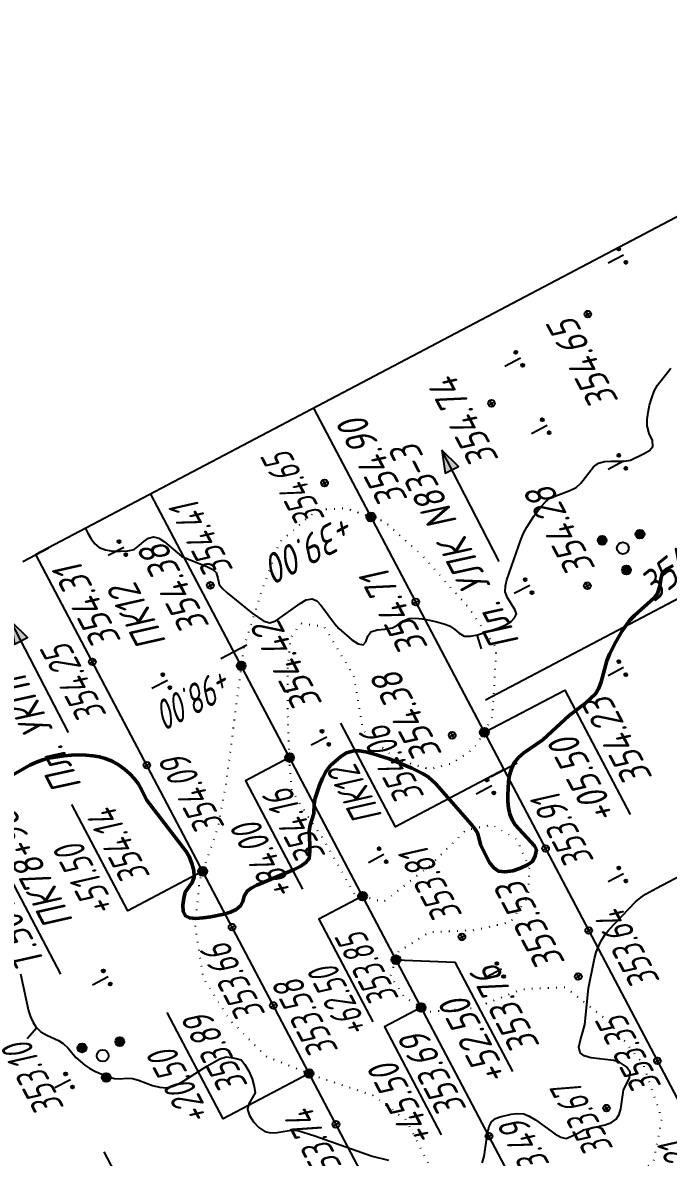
# Model space of a CAD drawing. Extents: x 1519150 to 1520806, y 2185741 to 2187019.
# Drawn here: x 1519296.1 to 1519383.8, y 2186865 to 2187019 of the extents above; entities that cross this region are included whole.
import ezdxf
from ezdxf.enums import TextEntityAlignment as Align

# ---------------------------------------------------------------- set-up
doc = ezdxf.new("R2010")
doc.units = 0
doc.linetypes.add('ИИDot', pattern=[1, 0, -1])
for name, color, linetype, lineweight in [('ИИ_ГЕОПУНКТ_025', 7, 'Continuous', 25), ('ИИ_КОНТУР_025', 7, 'ИИDot', 25), ('ИИ_ОТМЕТКА_025', 7, 'Continuous', 25), ('ИИ_ОФОРМЛЕНИЕ_025', 7, 'Continuous', 25), ('ИИ_ПИКЕТАЖ_025', 7, 'Continuous', 25), ('ИИ_РАЗМЕР_025', 7, 'Continuous', 25), ('ИИ_РЕЛЬЕФ_025', 34, 'Continuous', 25), ('ИИ_РЕЛЬЕФ_050', 34, 'Continuous', 50), ('ИИ_ТЕКСТ_025', 7, 'Continuous', 25), ('ИИ_ТРАССА_АД_025', 1, 'Continuous', 25), ('ИИ_ТРАССА_ЛЭП_025', 7, 'Continuous', 25), ('ИИ_ТРАССА_ТРУБ_025', 7, 'Continuous', 25), ('ИИ_УГОДЬЯ_025', 7, 'Continuous', 25)]:
    doc.layers.add(name, color=color, linetype=linetype, lineweight=lineweight)
doc.styles.add('VNIPISIMPLEXCUR', font='simplex.shx', dxfattribs={"width": 0.8, "oblique": 15})
doc.dimstyles.new('ИИ-2000-м-dm$2', dxfattribs={"dimscale": 2, "dimtxt": 2.5, "dimasz": 2.5, "dimexe": 1.25, "dimexo": 0, "dimgap": 1, "dimtad": 2, "dimtoh": 1, "dimzin": 1, "dimdsep": 46, "dimtxsty": 'VNIPISIMPLEXCUR', "dimcen": 2.5, "dimaunit": 1, "dimazin": 0, "dimtfac": 1, "dimtmove": 1, "dimatfit": 2, "dimfxl": 1, "dimarcsym": 0})

# ---------------------------------------------------------------- blocks, each defined once
blk = doc.blocks.new('ИИ05407')
at = {"linetype": 'Continuous', "lineweight": 25}
h = blk.add_hatch(color=0, dxfattribs=at)
edge = h.paths.add_edge_path()
edge.add_arc((-0.5, 0.1), 0.1, 0, 360)
h = blk.add_hatch(color=0, dxfattribs=at)
edge = h.paths.add_edge_path()
edge.add_arc((0.5, 0.1), 0.1, 0, 360)
at = {"color": 0, "linetype": 'Continuous', "lineweight": 25}
blk.add_lwpolyline([(0, 0), (0, 1.2)], dxfattribs=at)
for centre in [(-0.5, 0.1), (0.5, 0.1)]:
    blk.add_circle(centre, 0.1, dxfattribs=at)
blk = doc.blocks.new('ИИ053951')
at = {"linetype": 'Continuous', "lineweight": 25}
h = blk.add_hatch(color=0, dxfattribs=at)
edge = h.paths.add_edge_path()
edge.add_arc((-1.403, 0.53), 0.3, 0, 360)
h = blk.add_hatch(color=0, dxfattribs=at)
edge = h.paths.add_edge_path()
edge.add_arc((1.16, 0.95), 0.3, 0, 360)
h = blk.add_hatch(color=0, dxfattribs=at)
edge = h.paths.add_edge_path()
edge.add_arc((0.243, -1.48), 0.3, 0, 360)
at = {"color": 0, "linetype": 'Continuous', "lineweight": 25}
for centre, radius in [((-1.403, 0.53), 0.3), ((1.16, 0.95), 0.3), ((0, 0), 0.4), ((0.243, -1.48), 0.3)]:
    blk.add_circle(centre, radius, dxfattribs=at)
blk = doc.blocks.new('PICKET')
at = {"color": 0, "linetype": 'Continuous', "lineweight": 25}
for p, q in [((-0.23, 0), (0.23, 0)), ((0, 0.23), (0, -0.23))]:
    blk.add_line(p, q, dxfattribs=at)
blk.add_circle((0, 0), 0.23, dxfattribs=at)
at = {"color": 0, "linetype": 'Continuous', "style": 'VNIPISIMPLEXCUR', "oblique": 15, "width": 0.8}
blk.add_attdef('OTMETKA', (1.25, 0.3), '', height=2, dxfattribs=at)
at = {"color": 8, "linetype": 'Continuous', "style": 'VNIPISIMPLEXCUR', "oblique": 15, "width": 0.8, "flags": 1}
blk.add_attdef('NOMER', (1.25, -2.7), '', height=2, dxfattribs=at)
blk = doc.blocks.new('ИИ053296')
at = {"color": 0, "linetype": 'Continuous', "lineweight": 25}
blk.add_lwpolyline([(0, 0), (1, 0)], dxfattribs=at)
blk = doc.blocks.new('ИИ050052Р')
at = {"linetype": 'Continuous', "lineweight": 25}
h = blk.add_hatch(color=0, dxfattribs=at)
edge = h.paths.add_edge_path()
edge.add_arc((0, 0), 0.15, 0, 360)
at = {"color": 0, "linetype": 'Continuous', "lineweight": 25}
for radius in [0.75, 0.15]:
    blk.add_circle((0, 0), radius, dxfattribs=at)
at = {"color": 0, "linetype": 'Continuous', "style": 'VNIPISIMPLEXCUR', "oblique": 15, "width": 0.8}
for tag, p in [('CENTRE', (1.45, 0.7)), ('HEIGHT', (1.45, -2.7))]:
    blk.add_attdef(tag, p, '', height=2, dxfattribs=at)
for tag, p in [('NUMBER', (-2, -1)), ('STATIONING', (-2, -4.4)), ('ALPHA', (-2, -7.8))]:
    blk.add_attdef(tag, text='', height=2, dxfattribs=at).set_placement(p, align=Align.RIGHT)
at = {"color": 253, "linetype": 'Continuous', "style": 'VNIPISIMPLEXCUR', "oblique": 15, "width": 0.8, "flags": 1}
blk.add_attdef('NOTE', text='', height=1.6, dxfattribs=at).set_placement((-2, -10.8), align=Align.RIGHT)
blk = doc.blocks.new('ИИ15001')
at = {"color": 0, "linetype": 'Continuous', "lineweight": 25}
blk.add_lwpolyline([(0, 1), (0, -1)], dxfattribs=at)
at = {"color": 0, "linetype": 'Continuous', "lineweight": 25, "style": 'VNIPISIMPLEXCUR', "oblique": 15, "width": 0.8}
blk.add_attdef('STATIONING', text='', height=2, dxfattribs=at).set_placement((0, 2), align=Align.CENTER)
at = {"color": 7, "linetype": 'Continuous', "lineweight": 25, "style": 'VNIPISIMPLEXCUR', "oblique": 15, "width": 0.8}
blk.add_attdef('HEIGHT', text='', height=2, dxfattribs=at).set_placement((0, -2), align=Align.TOP_CENTER)
blk = doc.blocks.new('ИИ15002')
at = {"linetype": 'Continuous', "lineweight": 25}
h = blk.add_hatch(color=0, dxfattribs=at)
edge = h.paths.add_edge_path()
edge.add_arc((0, 0), 0.3, 0, 360)
at = {"color": 0, "linetype": 'Continuous', "lineweight": 25}
blk.add_circle((0, 0), 0.3, dxfattribs=at)
at = {"color": 0, "linetype": 'Continuous', "style": 'VNIPISIMPLEXCUR', "oblique": 15, "width": 0.8}
blk.add_attdef('STATIONING', (1, 1.3), '', height=2, rotation=90, dxfattribs=at)
at = {"color": 7, "linetype": 'Continuous', "style": 'VNIPISIMPLEXCUR', "oblique": 15, "width": 0.8}
blk.add_attdef('HEIGHT', text='', height=2, dxfattribs=at).set_placement((0, -1.3), align=Align.TOP_CENTER)
blk = doc.blocks.new('*D66')
at = {"layer": 'Defpoints', "color": 0, "transparency": 16777216}
for p in [(1519297.92, 2186946.83), (1519482.41, 2186840.19), (1519385.29, 2186766.6), (1519273.87, 2186671.02), (1519823.89, 2185948.39)]:
    blk.add_point(p, dxfattribs=at)
at = {"layer": 'ИИ_РАЗМЕР_025', "color": 0, "lineweight": -2, "transparency": 16777216}
blk.add_arc((1519392.51, 2186767.27), 7.25, 149.8038, 187.0253, dxfattribs=at)
at = {"layer": 'ИИ_РАЗМЕР_025', "color": 0, "transparency": 16777216}
for points in [[(1519385.79, 2186771.39), (1519386.71, 2186770.43), (1519389.14, 2186773.68)], [(1519385.93, 2186766.64), (1519384.71, 2186766.12), (1519386.88, 2186762.7)]]:
    blk.add_solid(points, dxfattribs=at)
at = {"layer": 'ИИ_РАЗМЕР_025', "color": 0, "transparency": 16777216, "insert": (1519377.32, 2186774.54), "char_height": 4, "attachment_point": 5, "rotation": 117.7798, "style": 'VNIPISIMPLEXCUR'}
blk.add_mtext("101°16'", dxfattribs=at)
blk = doc.blocks.new('*D67')
at = {"layer": 'Defpoints', "color": 0, "transparency": 16777216}
for p in [(1519335.64, 2186966.7), (1520064.45, 2186007.56), (1519860.19, 2185951.72), (1519823.89, 2185948.39), (1519888.37, 2185917.44)]:
    blk.add_point(p, dxfattribs=at)
at = {"layer": 'ИИ_РАЗМЕР_025', "color": 0, "lineweight": -2, "transparency": 16777216}
for p, q in [((1519862.62, 2185950.15), (1519866.31, 2185943.15)), ((1519866.31, 2185943.15), (1519874.98, 2185926.68))]:
    blk.add_line(p, q, dxfattribs=at)
blk.add_arc((1519866.54, 2185958.88), 9.57, 217.9509, 273.647, dxfattribs=at)
at = {"layer": 'ИИ_РАЗМЕР_025', "color": 0, "transparency": 16777216}
for points in [[(1519858.39, 2185952.7), (1519859.59, 2185953.29), (1519857.25, 2185956.59)], [(1519866.97, 2185949.97), (1519867.33, 2185948.69), (1519871, 2185950.42)]]:
    blk.add_solid(points, dxfattribs=at)
at = {"layer": 'ИИ_РАЗМЕР_025', "color": 0, "transparency": 16777216, "insert": (1519867.23, 2185931.99), "char_height": 4, "attachment_point": 5, "rotation": 117.7798, "style": 'VNIPISIMPLEXCUR'}
blk.add_mtext("103°58'", dxfattribs=at)
blk = doc.blocks.new('*D68')
at = {"layer": 'Defpoints', "color": 0, "transparency": 16777216}
for p in [(1519313.52, 2186955.05), (1520064.45, 2186007.56), (1519855.58, 2185949.86), (1519823.89, 2185948.39), (1519857.4, 2185922.59)]:
    blk.add_point(p, dxfattribs=at)
at = {"layer": 'ИИ_РАЗМЕР_025', "color": 0, "lineweight": -2, "transparency": 16777216}
for p, q in [((1519854.61, 2185946.85), (1519859.09, 2185938.33)), ((1519859.09, 2185938.33), (1519865.28, 2185926.58))]:
    blk.add_line(p, q, dxfattribs=at)
blk.add_arc((1519841.52, 2185952.73), 14.35, 313.808, 357.7899, dxfattribs=at)
at = {"layer": 'ИИ_РАЗМЕР_025', "color": 0, "transparency": 16777216}
for points in [[(1519855.19, 2185952.11), (1519856.52, 2185952.24), (1519855.45, 2185956.15)], [(1519851.84, 2185941.83), (1519851.06, 2185942.92), (1519848.21, 2185940.04)]]:
    blk.add_solid(points, dxfattribs=at)
at = {"layer": 'ИИ_РАЗМЕР_025', "color": 0, "transparency": 16777216, "insert": (1519858.77, 2185929.53), "char_height": 4, "attachment_point": 5, "rotation": 117.7798, "style": 'VNIPISIMPLEXCUR'}
blk.add_mtext("76°2'", dxfattribs=at)
blk = doc.blocks.new('ИИ15008')
at = {"linetype": 'Continuous', "lineweight": 25}
blk.add_hatch(color=0, dxfattribs=at).paths.add_polyline_path([(0, 0), (1.5, -0.5), (1.5, 0.5)])
at = {"color": 0, "linetype": 'Continuous', "lineweight": 25}
blk.add_lwpolyline([(0, 0), (1.5, -0.5), (1.5, 0.5)], close=True, dxfattribs=at)
blk.add_lwpolyline([(8.5, 0), (0, 0)], dxfattribs=at)

msp = doc.modelspace()

# ---------------------------------------------------------------- linework, layer by layer
at = {"layer": 'ИИ_ГЕОПУНКТ_025'}
msp.add_lwpolyline([(1519272.21, 2186910.04), (1519286.642, 2186917.643), (1519301.269, 2186889.877)], dxfattribs=at)
at = {"layer": 'ИИ_КОНТУР_025', "flags": 128}
msp.add_lwpolyline([(1519330.862, 2186832.563), (1519337.391, 2186836.232), (1519350.93, 2186842.787), (1519361.956, 2186849.062), (1519373.401, 2186857.011), (1519381.817, 2186864.499), (1519382.933, 2186870.217), (1519380.421, 2186877.608), (1519375.675, 2186883.465), (1519369.813, 2186888.067), (1519363.951, 2186887.788), (1519357.67, 2186885.278), (1519351.25, 2186884.72), (1519348.04, 2186886.672), (1519346.086, 2186889.601), (1519347.202, 2186892.948), (1519351.389, 2186895.597), (1519357.67, 2186895.876), (1519362.416, 2186896.992), (1519364.789, 2186900.478), (1519364.928, 2186904.383), (1519363.253, 2186908.148), (1519359.903, 2186910.1), (1519356.275, 2186909.403), (1519351.389, 2186904.522), (1519345.109, 2186899.642), (1519341.201, 2186900.757), (1519337.148, 2186907.934), (1519335.054, 2186911.002), (1519332.682, 2186914.767), (1519332.402, 2186918.393), (1519332.123, 2186925.644), (1519332.123, 2186931.222), (1519332.542, 2186935.545), (1519333.938, 2186937.498), (1519337.008, 2186937.079), (1519341.056, 2186930.386), (1519342.312, 2186922.995), (1519346.779, 2186919.09), (1519351.384, 2186917.695), (1519354.455, 2186918.532), (1519357.386, 2186920.485), (1519358.921, 2186922.855), (1519359.899, 2186924.808), (1519360.178, 2186928.991), (1519360.457, 2186934.151), (1519356.828, 2186939.45), (1519350.547, 2186946.562), (1519345.243, 2186951.304), (1519339.939, 2186953.117), (1519336.031, 2186952.838), (1519331.007, 2186948.515), (1519328.494, 2186941.681), (1519326.122, 2186934.151), (1519323.722, 2186915.682), (1519322.605, 2186909.686), (1519320.093, 2186902.434), (1519319.535, 2186896.298), (1519320.651, 2186889.326), (1519324.28, 2186883.608), (1519329.165, 2186878.727), (1519336.144, 2186875.938), (1519343.681, 2186873.428), (1519348.148, 2186870.081), (1519351.78, 2186863.044), (1519351.641, 2186857.466), (1519347.454, 2186850.772), (1519336.706, 2186845.054), (1519324.953, 2186838.94), (1519323.593, 2186838.309)], dxfattribs=at)
at = {"layer": 'ИИ_ОФОРМЛЕНИЕ_025'}
msp.add_lwpolyline([(1519461.046, 2186637.173), (1519598.122, 2186709.383), (1519434.995, 2187019.043), (1519297.92, 2186946.834)], dxfattribs=at)
at = {"layer": 'ИИ_ПИКЕТАЖ_025', "color": 7}
for points in [[(1519358.82, 2186922.698), (1519369.723, 2186928.442), (1519378.617, 2186911.557)], [(1519361.49, 2186917.629), (1519346.755, 2186909.867), (1519339.344, 2186923.935)]]:
    msp.add_lwpolyline(points, dxfattribs=at)
at = {"layer": 'ИИ_ПИКЕТАЖ_025', "color": 1}
for points in [[(1519332.369, 2186919.268), (1519326.393, 2186916.12), (1519334.144, 2186901.408)], [(1519342.283, 2186900.448), (1519336.337, 2186897.316), (1519343.678, 2186883.38)], [(1519346.827, 2186891.822), (1519354.825, 2186891.512), (1519362.653, 2186876.653)], [(1519350.246, 2186885.33), (1519345.248, 2186882.697), (1519352.966, 2186868.046)]]:
    msp.add_lwpolyline(points, dxfattribs=at)
at = {"layer": 'ИИ_ПИКЕТАЖ_025', "color": 4}
for points, elevation in [([(1519320.576, 2186903.827), (1519310.407, 2186898.47), (1519302.808, 2186912.895)], 354.14), ([(1519335.033, 2186876.382), (1519323.334, 2186870.219), (1519315.735, 2186884.644)], 353.89)]:
    msp.add_lwpolyline(points, dxfattribs=dict(at, elevation=elevation))
msp.add_lwpolyline([(1519313.313, 2186832.018), (1519316.034, 2186848.973), (1519307.205, 2186865.732)], dxfattribs=at)
at = {"layer": 'ИИ_РЕЛЬЕФ_025'}
for points, elevation in [([(1519304.671, 2186950.39), (1519304.992, 2186949.738), (1519305.435, 2186948.96), (1519305.94, 2186948.298), (1519306.536, 2186947.81), (1519307.383, 2186947.468), (1519308.37, 2186947.299), (1519309.408, 2186947.272), (1519310.408, 2186947.361), (1519311.282, 2186947.535), (1519311.927, 2186948.041), (1519312.563, 2186948.604), (1519313.212, 2186949.061), (1519313.896, 2186949.247), (1519314.617, 2186949.048), (1519315.377, 2186948.557), (1519317.726, 2186946.582), (1519321.23, 2186945.18), (1519321.93, 2186944.805), (1519322.417, 2186944.401), (1519322.623, 2186943.634), (1519322.799, 2186942.786), (1519323.264, 2186942.211), (1519323.932, 2186941.581), (1519327.28, 2186938.882), (1519328.878, 2186937.799), (1519329.676, 2186937.558), (1519330.483, 2186937.826), (1519333.787, 2186940.206), (1519334.625, 2186940.706), (1519335.441, 2186940.832), (1519336.065, 2186940.534), (1519336.669, 2186939.931), (1519338.452, 2186937.457), (1519339.065, 2186936.796), (1519340.83, 2186935.277), (1519341.674, 2186934.725), (1519342.347, 2186934.577), (1519342.729, 2186935.005), (1519343.002, 2186935.734), (1519343.383, 2186936.36), (1519344.247, 2186936.629), (1519345.317, 2186936.701), (1519346.33, 2186936.872), (1519347.083, 2186937.304), (1519347.786, 2186937.823), (1519348.626, 2186938.16), (1519349.42, 2186938.202), (1519350.361, 2186938.12), (1519351.372, 2186937.946), (1519352.377, 2186937.708), (1519353.3, 2186937.435), (1519354.065, 2186937.156), (1519354.799, 2186936.67), (1519355.414, 2186936.18), (1519356.067, 2186935.77), (1519356.917, 2186935.752), (1519357.883, 2186935.941), (1519360.794, 2186936.888), (1519361.745, 2186937.294), (1519362.477, 2186937.746), (1519362.913, 2186938.227), (1519363.176, 2186938.765), (1519362.973, 2186939.39), (1519361.958, 2186940.958), (1519361.66, 2186941.77), (1519361.684, 2186942.58), (1519361.886, 2186943.413), (1519363.763, 2186948.83), (1519364.149, 2186949.721), (1519364.586, 2186950.558), (1519365.515, 2186952.036), (1519366.024, 2186952.74), (1519366.562, 2186953.395), (1519367.127, 2186953.982), (1519367.72, 2186954.483), (1519370.406, 2186955.539), (1519371.285, 2186955.927), (1519371.926, 2186956.521), (1519373.647, 2186958.739), (1519374.33, 2186959.245), (1519375.124, 2186959.481), (1519376.007, 2186959.532), (1519376.924, 2186959.508), (1519377.819, 2186959.514), (1519378.639, 2186959.661), (1519380.431, 2186960.488), (1519381.226, 2186960.941), (1519381.696, 2186961.502), (1519381.636, 2186962.331), (1519381.203, 2186963.281), (1519380.918, 2186964.315), (1519380.941, 2186965.188), (1519381.059, 2186966.142), (1519381.26, 2186967.13), (1519381.535, 2186968.104), (1519381.873, 2186969.018), (1519382.334, 2186969.845), (1519384.13, 2186972.154)], 354.5), ([(1519358.51, 2186864.228), (1519358.774, 2186865.117), (1519359.246, 2186868.283), (1519359.46, 2186869.176), (1519359.784, 2186869.823), (1519360.338, 2186870.267), (1519360.985, 2186870.486), (1519362.447, 2186870.841), (1519363.271, 2186870.963), (1519364.191, 2186870.881), (1519364.916, 2186870.59), (1519365.739, 2186870.08), (1519368.388, 2186868.183), (1519369.2, 2186867.741), (1519369.909, 2186867.551), (1519371.546, 2186868.288), (1519372.34, 2186868.722), (1519373.269, 2186868.97), (1519375.211, 2186869.4), (1519376.059, 2186869.716), (1519376.714, 2186870.189), (1519377.104, 2186870.815), (1519377.325, 2186871.578), (1519377.702, 2186874.103), (1519378.52, 2186875.797), (1519378.623, 2186876.54), (1519378.117, 2186877.297), (1519377.167, 2186877.908), (1519376.414, 2186878.144), (1519373.251, 2186878.526), (1519372.373, 2186878.765), (1519371.822, 2186879.17), (1519371.651, 2186879.958), (1519371.851, 2186880.948), (1519372.199, 2186882.019), (1519372.473, 2186883.049), (1519372.961, 2186887.973), (1519373.752, 2186891.984), (1519374.003, 2186892.838), (1519374.345, 2186893.72), (1519374.728, 2186894.49), (1519375.202, 2186895.244), (1519375.719, 2186895.899), (1519379.357, 2186899.695), (1519380.057, 2186900.285), (1519380.71, 2186900.728), (1519382.196, 2186901.548), (1519386.298, 2186903.702)], 353.5), ([(1519295.852, 2186889.922), (1519296.944, 2186884.895), (1519297.218, 2186884.056), (1519297.537, 2186883.323), (1519297.911, 2186882.717), (1519298.602, 2186882.035), (1519299.394, 2186881.56), (1519300.989, 2186880.862), (1519301.649, 2186880.453), (1519302.295, 2186879.831), (1519303.366, 2186878.558), (1519304.578, 2186877.53), (1519305.267, 2186877.056), (1519306.027, 2186876.651), (1519306.879, 2186876.264), (1519307.754, 2186875.939), (1519308.581, 2186875.718), (1519309.395, 2186875.667), (1519310.179, 2186875.726), (1519311.045, 2186875.701), (1519311.879, 2186875.481), (1519313.747, 2186874.746), (1519314.723, 2186874.529), (1519315.681, 2186874.422), (1519316.449, 2186874.598), (1519317.224, 2186874.924), (1519318.004, 2186875.359), (1519321.134, 2186877.373), (1519322.919, 2186878.371), (1519323.78, 2186878.651), (1519324.461, 2186878.57), (1519325.128, 2186878.424), (1519325.781, 2186878.213), (1519326.311, 2186877.589), (1519326.829, 2186876.684), (1519327.273, 2186875.645), (1519327.581, 2186874.619), (1519327.692, 2186873.753), (1519326.824, 2186872.242), (1519326.641, 2186871.488), (1519326.908, 2186870.683), (1519327.466, 2186869.812), (1519328.204, 2186869.029), (1519329.012, 2186868.487), (1519329.79, 2186868.32), (1519330.688, 2186868.378), (1519332.604, 2186868.672), (1519333.503, 2186868.659), (1519335.809, 2186867.897), (1519343.591, 2186865.164), (1519345.813, 2186864.611)], 353.5)]:
    msp.add_lwpolyline(points, dxfattribs=dict(at, elevation=elevation))
at = {"layer": 'ИИ_РЕЛЬЕФ_050', "elevation": 354}
msp.add_lwpolyline([(1519293.525, 2186916.216), (1519297.115, 2186918.222), (1519297.994, 2186918.636), (1519298.851, 2186918.969), (1519299.677, 2186919.198), (1519301.718, 2186919.517), (1519302.742, 2186919.599), (1519303.749, 2186919.626), (1519304.728, 2186919.597), (1519305.663, 2186919.509), (1519306.542, 2186919.361), (1519307.351, 2186919.15), (1519308.293, 2186918.771), (1519309.162, 2186918.272), (1519309.954, 2186917.69), (1519310.662, 2186917.063), (1519311.282, 2186916.429), (1519311.801, 2186915.743), (1519312.203, 2186915.012), (1519312.937, 2186913.524), (1519318.339, 2186906.512), (1519318.719, 2186905.847), (1519319.09, 2186904.902), (1519319.388, 2186903.932), (1519319.425, 2186903.021), (1519319.143, 2186902.31), (1519318.205, 2186900.987), (1519318.019, 2186900.179), (1519317.898, 2186899.254), (1519317.937, 2186898.394), (1519318.233, 2186897.781), (1519318.792, 2186897.523), (1519319.626, 2186897.443), (1519320.62, 2186897.496), (1519321.662, 2186897.639), (1519323.442, 2186898.013), (1519324.34, 2186898.288), (1519325.11, 2186898.653), (1519325.728, 2186899.136), (1519326.028, 2186899.732), (1519326.197, 2186900.431), (1519326.634, 2186901.152), (1519327.166, 2186901.554), (1519327.92, 2186901.957), (1519333.001, 2186904.081), (1519333.88, 2186904.548), (1519334.579, 2186905.036), (1519335.042, 2186905.548), (1519335.131, 2186906.476), (1519335.129, 2186907.43), (1519335.013, 2186909.258), (1519335.18, 2186910.11), (1519335.647, 2186911.686), (1519335.705, 2186913.003), (1519335.838, 2186913.74), (1519336.433, 2186915.512), (1519336.859, 2186916.495), (1519337.355, 2186917.416), (1519337.91, 2186918.181), (1519339.327, 2186919.408), (1519340.11, 2186919.916), (1519341.076, 2186920.164), (1519341.831, 2186920.165), (1519342.732, 2186920.034), (1519343.738, 2186919.796), (1519345.91, 2186919.092), (1519348.977, 2186917.829), (1519350.433, 2186917.126), (1519351.188, 2186916.639), (1519352.218, 2186915.691), (1519357.041, 2186910.222), (1519357.52, 2186909.592), (1519357.868, 2186909.057), (1519358.132, 2186908.235), (1519358.31, 2186907.482), (1519359.04, 2186905.896), (1519359.534, 2186905.019), (1519360.105, 2186904.285), (1519360.751, 2186903.84), (1519361.611, 2186903.741), (1519362.662, 2186903.908), (1519363.743, 2186904.255), (1519364.693, 2186904.695), (1519365.351, 2186905.141), (1519365.72, 2186905.939), (1519365.886, 2186906.728), (1519365.605, 2186907.298), (1519362.99, 2186910.158), (1519362.57, 2186910.807), (1519362.282, 2186911.589), (1519362.097, 2186912.437), (1519362.002, 2186913.326), (1519361.982, 2186914.23), (1519362.085, 2186915.981), (1519362.233, 2186916.886), (1519362.491, 2186917.747), (1519362.852, 2186918.536), (1519363.434, 2186919.258), (1519364.187, 2186919.895), (1519366.738, 2186921.662), (1519370.348, 2186924.967), (1519372.557, 2186926.671), (1519373.916, 2186927.922), (1519374.345, 2186928.696), (1519374.67, 2186929.57), (1519375.458, 2186932.403), (1519375.804, 2186933.288), (1519376.623, 2186934.915), (1519377.545, 2186936.478), (1519378.584, 2186937.934), (1519379.213, 2186938.567), (1519381.882, 2186940.961), (1519382.332, 2186941.565), (1519382.629, 2186942.531), (1519382.791, 2186943.483), (1519383.021, 2186944.41), (1519383.614, 2186944.91), (1519384.438, 2186945.339)], dxfattribs=at)
at = {"layer": 'ИИ_ТРАССА_АД_025'}
msp.add_lwpolyline([(1519857.396, 2185922.593), (1519313.519, 2186955.051)], dxfattribs=at)
at = {"layer": 'ИИ_ТРАССА_ЛЭП_025'}
msp.add_lwpolyline([(1519335.639, 2186966.703), (1519888.366, 2185917.443), (1519904.961, 2185849.926)], dxfattribs=at)
at = {"layer": 'ИИ_ТРАССА_ТРУБ_025', "color": 4}
msp.add_lwpolyline([(1520767.29, 2186180.317), (1520640.49, 2186149.16), (1520353.58, 2186078.63), (1520064.45, 2186007.56), (1519823.89, 2185948.39), (1519297.92, 2186946.834)], dxfattribs=at)
at = {"layer": 'ИИ_УГОДЬЯ_025'}
msp.add_lwpolyline([(1519358.959, 2186927.091), (1519405.824, 2186951.78), (1519394.92, 2186972.479)], dxfattribs=at)

# ---------------------------------------------------------------- block references
at = {"layer": 'ИИ_ГЕОПУНКТ_025'}
ref = msp.add_blockref('ИИ050052Р', (1519272.21, 2186910.04, 353.56), dxfattribs=dict(at, xscale=2, yscale=2, zscale=2, rotation=117.7797222222222))
ref.add_attrib('NUMBER', 'Т.50736', dxfattribs={"layer": '0', "color": 0, "linetype": 'Continuous', "height": 4, "rotation": 117.77972, "style": 'VNIPISIMPLEXCUR', "oblique": 15, "width": 0.8}).set_placement((1519292.267, 2186904.808), align=Align.RIGHT)
ref.add_attrib('CENTRE', '353.78', (1519273.712, 2186890.929), dxfattribs={"layer": '0', "color": 0, "linetype": 'Continuous', "height": 4, "rotation": 117.77972, "style": 'VNIPISIMPLEXCUR', "oblique": 15, "width": 0.7})
ref.add_attrib('HEIGHT', '353.56', (1519279.514, 2186894.202), dxfattribs={"layer": '0', "color": 0, "linetype": 'Continuous', "height": 4, "rotation": 117.77972, "style": 'VNIPISIMPLEXCUR', "oblique": 15, "width": 0.7})
ref.add_attrib('STATIONING', 'ПК78+96.37', dxfattribs={"layer": '0', "color": 0, "linetype": 'Continuous', "height": 4, "rotation": 117.77972, "style": 'VNIPISIMPLEXCUR', "oblique": 15, "width": 0.8}).set_placement((1519292.307, 2186917.578), align=Align.RIGHT)
at = {"layer": 'ИИ_ОТМЕТКА_025'}
ref = msp.add_blockref('PICKET', (1519372.86, 2186979.48, 354.65), dxfattribs=dict(at, xscale=2, yscale=2, zscale=2, rotation=117.7797222222222))
ref.add_attrib('OTMETKA', '354.65', (1519377.124, 2186967.707, 354.65), dxfattribs={"layer": '0', "color": 0, "linetype": 'Continuous', "height": 4, "rotation": 117.77972, "style": 'VNIPISIMPLEXCUR', "oblique": 15, "width": 0.8})
ref = msp.add_blockref('PICKET', (1519359.79, 2186967.36, 354.74), dxfattribs=dict(at, xscale=2, yscale=2, zscale=2, rotation=117.7797222222222))
ref.add_attrib('OTMETKA', '354.74', (1519360.868, 2186959.758, 354.74), dxfattribs={"layer": '0', "color": 0, "linetype": 'Continuous', "height": 4, "rotation": 117.77972, "style": 'VNIPISIMPLEXCUR', "oblique": 15, "width": 0.8})
ref = msp.add_blockref('PICKET', (1519337.12, 2186956.55, 354.65), dxfattribs=dict(at, xscale=2, yscale=2, zscale=2, rotation=117.7797222222222))
ref.add_attrib('OTMETKA', '354.65', (1519337.258, 2186951.77, 354.65), dxfattribs={"layer": '0', "color": 0, "linetype": 'Continuous', "height": 4, "rotation": 117.77972, "style": 'VNIPISIMPLEXCUR', "oblique": 15, "width": 0.65})
ref = msp.add_blockref('PICKET', (1519372.8, 2186942.6, 354.28), dxfattribs=dict(at, xscale=2, yscale=2, zscale=2, rotation=117.7797222222222))
ref.add_attrib('OTMETKA', '354.28', (1519373.986, 2186944.976, 354.28), dxfattribs={"layer": '0', "color": 0, "linetype": 'Continuous', "height": 4, "rotation": 117.77972, "style": 'VNIPISIMPLEXCUR', "oblique": 15, "width": 0.8})
ref = msp.add_blockref('PICKET', (1519321.613, 2186942.66, 354.41), dxfattribs=dict(at, xscale=2, yscale=2, zscale=2, rotation=117.7797222222222))
ref.add_attrib('OTMETKA', '354.41', (1519324.816, 2186944.77, 354.41), dxfattribs={"layer": '0', "color": 0, "linetype": 'Continuous', "height": 4, "rotation": 117.77972, "style": 'VNIPISIMPLEXCUR', "oblique": 15, "width": 0.7})
ref = msp.add_blockref('PICKET', (1519349.498, 2186940.393, 354.71), dxfattribs=dict(at, xscale=2, yscale=2, zscale=2, rotation=117.7792673703056))
ref.add_attrib('OTMETKA', '354.71', (1519351.255, 2186934.279, 354.71), dxfattribs={"layer": '0', "color": 0, "linetype": 'Continuous', "height": 4, "rotation": 117.77927, "style": 'VNIPISIMPLEXCUR', "oblique": 15, "width": 0.8})
ref = msp.add_blockref('PICKET', (1519305.591, 2186932.272, 354.25), dxfattribs=dict(at, xscale=2, yscale=2, zscale=2, rotation=117.7797222222222))
ref.add_attrib('OTMETKA', '354.25', (1519307.618, 2186925.068, 354.25), dxfattribs={"layer": '0', "color": 0, "linetype": 'Continuous', "height": 4, "rotation": 117.77972, "style": 'VNIPISIMPLEXCUR', "oblique": 15, "width": 0.7})
ref = msp.add_blockref('PICKET', (1519354.46, 2186922.29, 354.38), dxfattribs=dict(at, xscale=2, yscale=2, zscale=2, rotation=117.7797222222222))
ref.add_attrib('OTMETKA', '354.38', (1519353.173, 2186919.764, 354.38), dxfattribs={"layer": '0', "color": 0, "linetype": 'Continuous', "height": 4, "rotation": 117.77972, "style": 'VNIPISIMPLEXCUR', "oblique": 15, "width": 0.8})
ref = msp.add_blockref('PICKET', (1519312.986, 2186918.235, 354.09), dxfattribs=dict(at, xscale=2, yscale=2, zscale=2, rotation=117.7797222222222))
ref.add_attrib('OTMETKA', '354.09', (1519323.664, 2186909.892, 354.09), dxfattribs={"layer": '0', "color": 0, "linetype": 'Continuous', "height": 4, "rotation": 117.77972, "style": 'VNIPISIMPLEXCUR', "oblique": 15, "width": 0.7})
ref = msp.add_blockref('PICKET', (1519367.131, 2186906.92, 353.91), dxfattribs=dict(at, xscale=2, yscale=2, zscale=2, rotation=117.7792673703056))
ref.add_attrib('OTMETKA', '353.91', (1519373.799, 2186905.307, 353.91), dxfattribs={"layer": '0', "color": 0, "linetype": 'Continuous', "height": 4, "rotation": 117.77927, "style": 'VNIPISIMPLEXCUR', "oblique": 15, "width": 0.7})
ref = msp.add_blockref('PICKET', (1519355.77, 2186894.92, 353.81), dxfattribs=dict(at, xscale=2, yscale=2, zscale=2, rotation=117.7797222222222))
ref.add_attrib('OTMETKA', '353.81', (1519355.916, 2186897.893, 353.81), dxfattribs={"layer": '0', "color": 0, "linetype": 'Continuous', "height": 4, "rotation": 117.77972, "style": 'VNIPISIMPLEXCUR', "oblique": 15, "width": 0.7})
at = {"layer": 'ИИ_ОТМЕТКА_025', "xscale": 2, "yscale": 2, "zscale": 2, "rotation": 117.7797222222222}
msp.add_blockref('PICKET', (1519371.569, 2186889.544, 353.53), dxfattribs=at).add_auto_attribs({'OTMETKA': '353.53'})
at = {"layer": 'ИИ_ОТМЕТКА_025'}
ref = msp.add_blockref('PICKET', (1519372.992, 2186895.794, 353.64), dxfattribs=dict(at, xscale=2, yscale=2, zscale=2, rotation=117.7792673703056))
ref.add_attrib('OTMETKA', '353.64', (1519382.744, 2186888.951, 353.64), dxfattribs={"layer": '0', "color": 0, "linetype": 'Continuous', "height": 4, "rotation": 117.77927, "style": 'VNIPISIMPLEXCUR', "oblique": 15, "width": 0.7})
ref = msp.add_blockref('PICKET', (1519324.565, 2186896.254, 353.66), dxfattribs=dict(at, xscale=2, yscale=2, zscale=2, rotation=117.7797222222222))
ref.add_attrib('OTMETKA', '353.66', (1519329.186, 2186884.469, 353.66), dxfattribs={"layer": '0', "color": 0, "linetype": 'Continuous', "height": 4, "rotation": 117.77972, "style": 'VNIPISIMPLEXCUR', "oblique": 15, "width": 0.7})
ref = msp.add_blockref('PICKET', (1519330.169, 2186885.617, 353.58), dxfattribs=dict(at, xscale=2, yscale=2, zscale=2, rotation=117.7797222222222))
ref.add_attrib('OTMETKA', '353.58', (1519339.092, 2186879.52, 353.58), dxfattribs={"layer": '0', "color": 0, "linetype": 'Continuous', "height": 4, "rotation": 117.77972, "style": 'VNIPISIMPLEXCUR', "oblique": 15, "width": 0.7})
ref = msp.add_blockref('PICKET', (1519382.313, 2186878.099, 353.35), dxfattribs=dict(at, xscale=2, yscale=2, zscale=2, rotation=117.7792673703056))
ref.add_attrib('OTMETKA', '353.35', (1519382.958, 2186874.694, 353.35), dxfattribs={"layer": '0', "color": 0, "linetype": 'Continuous', "height": 4, "rotation": 117.77927, "style": 'VNIPISIMPLEXCUR', "oblique": 15, "width": 0.7})
ref = msp.add_blockref('PICKET', (1519291.233, 2186873.929, 353.1), dxfattribs=dict(at, xscale=2, yscale=2, zscale=2, rotation=117.7797222222222))
ref.add_attrib('OTMETKA', '353.10', (1519301.859, 2186871.748, 353.1), dxfattribs={"layer": '0', "color": 0, "linetype": 'Continuous', "height": 4, "rotation": 117.77972, "style": 'VNIPISIMPLEXCUR', "oblique": 15, "width": 0.7})
ref = msp.add_blockref('PICKET', (1519375.4, 2186871.68, 353.67), dxfattribs=dict(at, xscale=2, yscale=2, zscale=2, rotation=117.7797222222222))
ref.add_attrib('OTMETKA', '353.67', (1519376.407, 2186866.211, 353.67), dxfattribs={"layer": '0', "color": 0, "linetype": 'Continuous', "height": 4, "rotation": 117.77972, "style": 'VNIPISIMPLEXCUR', "oblique": 15, "width": 0.65})
ref = msp.add_blockref('PICKET', (1519338.668, 2186869.482, 353.74), dxfattribs=dict(at, xscale=2, yscale=2, zscale=2, rotation=117.7797222222222))
ref.add_attrib('OTMETKA', '353.74', (1519340.539, 2186861.923, 353.74), dxfattribs={"layer": '0', "color": 0, "linetype": 'Continuous', "height": 4, "rotation": 117.77972, "style": 'VNIPISIMPLEXCUR', "oblique": 15, "width": 0.7})
ref = msp.add_blockref('PICKET', (1519297.075, 2186862.793, 353.01), dxfattribs=dict(at, xscale=2, yscale=2, zscale=2, rotation=117.7797222222222))
ref.add_attrib('OTMETKA', '353.01', (1519295.514, 2186861.92, 353.01), dxfattribs={"layer": '0', "color": 0, "linetype": 'Continuous', "height": 4, "rotation": 117.77972, "style": 'VNIPISIMPLEXCUR', "oblique": 15, "width": 0.7})
ref = msp.add_blockref('PICKET', (1519359.448, 2186867.863, 353.49), dxfattribs=dict(at, xscale=2, yscale=2, zscale=2, rotation=117.7797961859119))
ref.add_attrib('OTMETKA', '353.49', (1519369.721, 2186860.371, 353.49), dxfattribs={"layer": '0', "color": 0, "linetype": 'Continuous', "height": 4, "rotation": 117.7798, "style": 'VNIPISIMPLEXCUR', "oblique": 15, "width": 0.7})
ref = msp.add_blockref('PICKET', (1519391.634, 2186860.404, 353.21), dxfattribs=dict(at, xscale=2, yscale=2, zscale=2, rotation=117.7792673703056))
ref.add_attrib('OTMETKA', '353.21', (1519390.994, 2186858.519, 353.21), dxfattribs={"layer": '0', "color": 0, "linetype": 'Continuous', "height": 4, "rotation": 117.77927, "style": 'VNIPISIMPLEXCUR', "oblique": 15, "width": 0.7})
at = {"layer": 'ИИ_ПИКЕТАЖ_025', "color": 7}
ref = msp.add_blockref('ИИ15002', (1519343.423, 2186951.926, 354.9), dxfattribs=dict(at, xscale=2, yscale=2, zscale=2, rotation=117.7792673687333))
ref.add_attrib('STATIONING', '+39.00', (1519340.19, 2186952.484, 354.9), dxfattribs={"layer": '0', "color": 0, "linetype": 'Continuous', "height": 4, "rotation": 207.77927, "style": 'VNIPISIMPLEXCUR', "oblique": 15, "width": 0.8})
ref.add_attrib('HEIGHT', '354.90', dxfattribs={"layer": '0', "color": 7, "linetype": 'Continuous', "height": 4, "rotation": 117.77927, "style": 'VNIPISIMPLEXCUR', "oblique": 15, "width": 0.8}).set_placement((1519341.945, 2186958.223, 354.9), align=Align.TOP_CENTER)
at = {"layer": 'ИИ_ПИКЕТАЖ_025', "color": 1}
ref = msp.add_blockref('ИИ15001', (1519324.797, 2186933.641, 354.38), dxfattribs=dict(at, xscale=2, yscale=2, zscale=2, rotation=117.7791666666666))
ref.add_attrib('STATIONING', 'ПК12', dxfattribs={"layer": '0', "color": 0, "linetype": 'Continuous', "lineweight": 25, "height": 4, "rotation": 117.77917, "style": 'VNIPISIMPLEXCUR', "oblique": 15, "width": 0.8}).set_placement((1519313.549, 2186939.146, 354.38), align=Align.CENTER)
ref.add_attrib('HEIGHT', '354.38', dxfattribs={"layer": '0', "color": 7, "linetype": 'Continuous', "lineweight": 25, "height": 4, "rotation": 117.77917, "style": 'VNIPISIMPLEXCUR', "oblique": 15, "width": 0.8}).set_placement((1519314.973, 2186941.087, 354.38), align=Align.TOP_CENTER)
ref = msp.add_blockref('ИИ15002', (1519325.806, 2186931.725, 354.42), dxfattribs=dict(at, xscale=2, yscale=2, zscale=2, rotation=117.7793137903056))
ref.add_attrib('STATIONING', '+98.00', (1519323.531, 2186931.68, 354.42), dxfattribs={"layer": '0', "color": 0, "linetype": 'Continuous', "height": 4, "rotation": 207.77931, "style": 'VNIPISIMPLEXCUR', "oblique": 15, "width": 0.65})
ref.add_attrib('HEIGHT', '354.42', dxfattribs={"layer": '0', "color": 7, "linetype": 'Continuous', "height": 4, "rotation": 117.77931, "style": 'VNIPISIMPLEXCUR', "oblique": 15, "width": 0.8}).set_placement((1519330.336, 2186930.528, 354.42), align=Align.TOP_CENTER)
at = {"layer": 'ИИ_ПИКЕТАЖ_025', "color": 7}
ref = msp.add_blockref('ИИ15002', (1519358.82, 2186922.698, 354.23), dxfattribs=dict(at, xscale=1.999999999999998, yscale=1.999999999999998, zscale=1.999999999999998, rotation=117.7792673707068))
ref.add_attrib('STATIONING', '+05.50', (1519377.026, 2186911.333, 354.23), dxfattribs={"layer": '0', "color": 0, "linetype": 'Continuous', "height": 4, "rotation": 117.77917, "style": 'VNIPISIMPLEXCUR', "oblique": 15, "width": 0.8})
ref.add_attrib('HEIGHT', '354.23', dxfattribs={"layer": '0', "color": 7, "linetype": 'Continuous', "height": 4, "rotation": 117.77927, "style": 'VNIPISIMPLEXCUR', "oblique": 15, "width": 0.8}).set_placement((1519375.201, 2186920.382, 354.23), align=Align.TOP_CENTER)
ref = msp.add_blockref('ИИ15001', (1519361.49, 2186917.629, 354.06), dxfattribs=dict(at, xscale=2, yscale=2, zscale=2, rotation=117.7792673800084))
ref.add_attrib('STATIONING', 'ПК12', dxfattribs={"layer": '0', "color": 0, "linetype": 'Continuous', "lineweight": 25, "height": 4, "rotation": 117.77927, "style": 'VNIPISIMPLEXCUR', "oblique": 15, "width": 0.7}).set_placement((1519343.16, 2186914.995), align=Align.CENTER)
ref.add_attrib('HEIGHT', '354.06', dxfattribs={"layer": '0', "color": 7, "linetype": 'Continuous', "lineweight": 25, "height": 4, "rotation": 117.77927, "style": 'VNIPISIMPLEXCUR', "oblique": 15, "width": 0.7}).set_placement((1519344.59, 2186917.169), align=Align.TOP_CENTER)
at = {"layer": 'ИИ_ПИКЕТАЖ_025', "color": 1}
ref = msp.add_blockref('ИИ15002', (1519332.369, 2186919.268, 354.16), dxfattribs=dict(at, xscale=1.999999999999999, yscale=1.999999999999999, zscale=1.999999999999999, rotation=117.7793135303056))
ref.add_attrib('STATIONING', '+84.00', (1519333.318, 2186900.985), dxfattribs={"layer": '0', "color": 0, "linetype": 'Continuous', "height": 4, "rotation": 117.77917, "style": 'VNIPISIMPLEXCUR', "oblique": 15, "width": 0.7})
ref.add_attrib('HEIGHT', '354.16', dxfattribs={"layer": '0', "color": 7, "linetype": 'Continuous', "height": 4, "rotation": 117.77931, "style": 'VNIPISIMPLEXCUR', "oblique": 15, "width": 0.7}).set_placement((1519331.323, 2186908.849), align=Align.TOP_CENTER)
at = {"layer": 'ИИ_ПИКЕТАЖ_025', "color": 4}
ref = msp.add_blockref('ИИ15002', (1519320.576, 2186903.827, 354.14), dxfattribs=dict(at, xscale=1.999999999999999, yscale=1.999999999999999, zscale=1.999999999999999, rotation=117.7797222222222))
ref.add_attrib('STATIONING', '+51.50', (1519308.939, 2186898.687, 354.14), dxfattribs={"layer": '0', "color": 0, "linetype": 'Continuous', "height": 4, "rotation": 117.77985, "style": 'VNIPISIMPLEXCUR', "oblique": 15, "width": 0.7})
ref.add_attrib('HEIGHT', '354.14', dxfattribs={"layer": '0', "color": 7, "linetype": 'Continuous', "height": 4, "rotation": 117.77972, "style": 'VNIPISIMPLEXCUR', "oblique": 15, "width": 0.7}).set_placement((1519307.465, 2186906.119, 354.14), align=Align.TOP_CENTER)
at = {"layer": 'ИИ_ПИКЕТАЖ_025', "color": 1}
ref = msp.add_blockref('ИИ15002', (1519342.283, 2186900.448, 353.85), dxfattribs=dict(at, xscale=2, yscale=2, zscale=2, rotation=117.7793137903056))
ref.add_attrib('STATIONING', '+62.50', (1519343.354, 2186882.298, 353.85), dxfattribs={"layer": '0', "color": 0, "linetype": 'Continuous', "height": 4, "rotation": 117.77917, "style": 'VNIPISIMPLEXCUR', "oblique": 15, "width": 0.65})
ref.add_attrib('HEIGHT', '353.85', dxfattribs={"layer": '0', "color": 7, "linetype": 'Continuous', "height": 4, "rotation": 117.77931, "style": 'VNIPISIMPLEXCUR', "oblique": 15, "width": 0.65}).set_placement((1519341.295, 2186889.421, 353.85), align=Align.TOP_CENTER)
ref = msp.add_blockref('ИИ15002', (1519346.827, 2186891.822, 353.76), dxfattribs=dict(at, xscale=1.999999999999999, yscale=1.999999999999999, zscale=1.999999999999999, rotation=117.7793140603056))
ref.add_attrib('STATIONING', '+52.50', (1519362.241, 2186875.867), dxfattribs={"layer": '0', "color": 0, "linetype": 'Continuous', "height": 4, "rotation": 117.77917, "style": 'VNIPISIMPLEXCUR', "oblique": 15, "width": 0.8})
ref.add_attrib('HEIGHT', '353.76', dxfattribs={"layer": '0', "color": 7, "linetype": 'Continuous', "height": 4, "rotation": 117.77931, "style": 'VNIPISIMPLEXCUR', "oblique": 15, "width": 0.8}).set_placement((1519359.913, 2186883.978), align=Align.TOP_CENTER)
ref = msp.add_blockref('ИИ15002', (1519350.246, 2186885.33, 353.69), dxfattribs=dict(at, xscale=2, yscale=2, zscale=2, rotation=117.7793137903056))
ref.add_attrib('STATIONING', '+45.50', (1519352.312, 2186867.549), dxfattribs={"layer": '0', "color": 0, "linetype": 'Continuous', "height": 4, "rotation": 117.77917, "style": 'VNIPISIMPLEXCUR', "oblique": 15, "width": 0.75})
ref.add_attrib('HEIGHT', '353.69', dxfattribs={"layer": '0', "color": 7, "linetype": 'Continuous', "height": 4, "rotation": 117.77931, "style": 'VNIPISIMPLEXCUR', "oblique": 15, "width": 0.75}).set_placement((1519350.124, 2186875.096), align=Align.TOP_CENTER)
at = {"layer": 'ИИ_ПИКЕТАЖ_025', "color": 4}
ref = msp.add_blockref('ИИ15002', (1519335.033, 2186876.382, 353.89), dxfattribs=dict(at, xscale=1.999999999999999, yscale=1.999999999999999, zscale=1.999999999999999, rotation=117.7797222222222))
ref.add_attrib('STATIONING', '+20.50', (1519321.81, 2186870.406, 353.89), dxfattribs={"layer": '0', "color": 0, "linetype": 'Continuous', "height": 4, "rotation": 117.77985, "style": 'VNIPISIMPLEXCUR', "oblique": 15, "width": 0.7})
ref.add_attrib('HEIGHT', '353.89', dxfattribs={"layer": '0', "color": 7, "linetype": 'Continuous', "height": 4, "rotation": 117.77972, "style": 'VNIPISIMPLEXCUR', "oblique": 15, "width": 0.7}).set_placement((1519320.595, 2186877.974, 353.89), align=Align.TOP_CENTER)
at = {"layer": 'ИИ_РЕЛЬЕФ_025', "xscale": 2, "yscale": 2, "zscale": 2}
for p, rotation in [((1519357.785, 2186935.922, 354.5), 287.3339978459118), ((1519298.06, 2186882.57, 353.5), 228.6357002159118)]:
    msp.add_blockref('ИИ053296', p, dxfattribs=dict(at, rotation=rotation))
at = {"layer": 'ИИ_ТЕКСТ_025'}
ref = msp.add_blockref('ИИ15001', (1519297.92, 2186946.834, 354.31), dxfattribs=dict(at, xscale=2, yscale=2, zscale=2, rotation=117.7798))
ref.add_attrib('STATIONING', 'ПК121', dxfattribs={"layer": '0', "color": 0, "linetype": 'Continuous', "lineweight": 25, "height": 4, "rotation": 207.7798, "style": 'VNIPISIMPLEXCUR', "oblique": 15, "width": 0.8}).set_placement((1519429.029, 2187012.845), align=Align.CENTER)
ref.add_attrib('HEIGHT', '354.31', dxfattribs={"layer": '0', "color": 7, "linetype": 'Continuous', "lineweight": 25, "height": 4, "rotation": 117.7798, "style": 'VNIPISIMPLEXCUR', "oblique": 15, "width": 0.8}).set_placement((1519303.197, 2186938.695), align=Align.TOP_CENTER)
at = {"layer": 'ИИ_ТЕКСТ_025', "xscale": 1.999999999999997, "yscale": 1.999999999999997, "zscale": 1.999999999999997, "rotation": 297.3979779167904}
for p in [(1519353.021, 2186960.997), (1519294.525, 2186937.786)]:
    msp.add_blockref('ИИ15008', p, dxfattribs=at)
at = {"layer": 'ИИ_УГОДЬЯ_025', "xscale": 2, "yscale": 2, "zscale": 2, "rotation": 117.7797222222222}
for p in [(1519377.728, 2186987.502), (1519363.728, 2186973.502), (1519367.329, 2186964.341), (1519377.728, 2186959.502), (1519309.855, 2186947.81), (1519364.995, 2186942.644), (1519377.728, 2186931.502), (1519315.81, 2186929.746), (1519337.419, 2186922.053), (1519359.813, 2186915.44), (1519345.19, 2186906.102), (1519377.728, 2186903.502), (1519361.153, 2186890.521), (1519307.728, 2186889.502), (1519302.608, 2186875.532)]:
    msp.add_blockref('ИИ05407', p, dxfattribs=at)
at = {"layer": 'ИИ_УГОДЬЯ_025', "xscale": 2, "yscale": 2, "zscale": 2}
for p in [(1519377.622, 2186947.704), (1519306.995, 2186878.79)]:
    msp.add_blockref('ИИ053951', p, dxfattribs=at)

# ---------------------------------------------------------------- texts
at = {"layer": 'ИИ_РЕЛЬЕФ_025', "style": 'VNIPISIMPLEXCUR', "oblique": 15, "width": 0.8}
msp.add_text('354', height=4, rotation=38.62753, dxfattribs=at).set_placement((1519383.384, 2186944.09, 354), align=Align.MIDDLE)
at = {"layer": 'ИИ_ТЕКСТ_025', "style": 'VNIPISIMPLEXCUR', "oblique": 15, "width": 0.8}
for s, p in [('Пл. УЛК N83-3', (1519363.699, 2186934.998)), ('Пл. УКПГ-3', (1519304.278, 2186915.491))]:
    msp.add_text(s, height=4, rotation=117.39805, dxfattribs=at).set_placement(p)

# ---------------------------------------------------------------- dimensions: what is measured, and where the dimension line sits
at = {"layer": 'ИИ_РАЗМЕР_025'}
for base, line1, line2, override, picture, middle in [((1519860.194, 2185951.717), ((1520064.45, 2186007.56), (1519823.89, 2185948.39)), ((1519335.639, 2186966.703), (1519888.366, 2185917.443)), {"dimtxt": 2, "dimasz": 2, "dimzin": 0}, '*D67', (1519867.234, 2185931.993)), ((1519855.578, 2185949.86), ((1520064.45, 2186007.56), (1519823.89, 2185948.39)), ((1519857.396, 2185922.593), (1519313.519, 2186955.051)), {"dimtxt": 2, "dimasz": 2, "dimzin": 0}, '*D68', (1519858.77, 2185929.531)), ((1519385.295, 2186766.597), ((1519823.89, 2185948.39), (1519297.92, 2186946.834)), ((1519273.871, 2186671.021), (1519482.409, 2186840.189)), {"dimtxt": 2, "dimasz": 2, "dimgap": 0.5, "dimtmove": 2}, '*D66', (1519377.317, 2186774.536))]:
    dim = msp.add_angular_dim_2l(base=base, line1=line1, line2=line2, dimstyle='ИИ-2000-м-dm$2', override=override, dxfattribs=at)
    dim.commit()
    dim.dimension.update_dxf_attribs({"geometry": picture, "text_midpoint": middle, "dimtype": 162})

doc.saveas('drawing.dxf')
